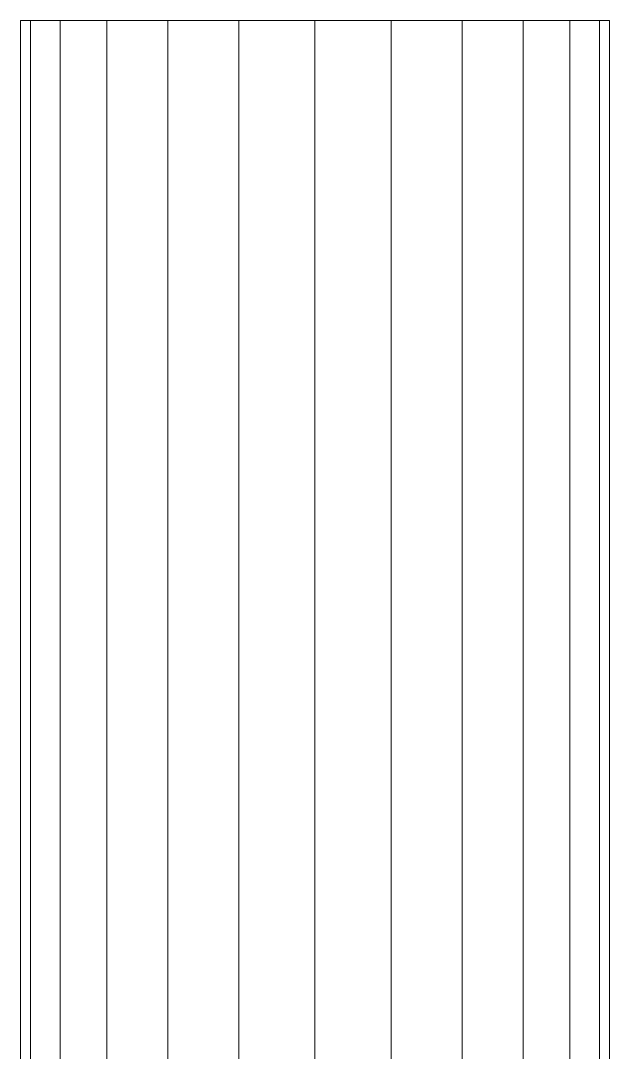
# Model space of a CAD drawing. Header units: inches. Extents: x -3325 to -59, y 5 to 733.
# Drawn here: x -1520.172 to -1518.857, y 474.331 to 476.635 of the extents above; entities that cross this region are included whole.
import ezdxf

# ---------------------------------------------------------------- set-up
doc = ezdxf.new("R2010")
doc.units = ezdxf.units.IN
doc.header["$MEASUREMENT"] = 0
doc.layers.add('P-PIPE', color=10, linetype='Continuous', lineweight=9)

msp = doc.modelspace()

# ---------------------------------------------------------------- linework, layer by layer
at = {"layer": 'P-PIPE', "color": 1}
msp.add_line((-1519.515, 472.965, 1076), (-1519.515, 476.635, 1076), dxfattribs=at)
msp.add_line((-1519.515, 472.965, 1076), (-1519.515, 476.635, 1076), dxfattribs=at)

# ---------------------------------------------------------------- meshes
mesh = msp.add_polyface(dxfattribs=at)
corners = [(-1518.8575, 476.635, 1076), (-1518.8799, 476.635, 1075.8299), (-1518.9456, 476.635, 1075.6713), (-1519.0501, 476.635, 1075.5351), (-1519.1862, 476.635, 1075.4306), (-1519.3448, 476.635, 1075.3649), (-1519.515, 476.635, 1075.3425), (-1519.6851, 476.635, 1075.3649), (-1519.8438, 476.635, 1075.4306), (-1519.9799, 476.635, 1075.5351), (-1520.0844, 476.635, 1075.6713), (-1520.1501, 476.635, 1075.8299), (-1520.1725, 476.635, 1076), (-1520.1501, 476.635, 1076.1702), (-1520.0844, 476.635, 1076.3287), (-1519.9799, 476.635, 1076.465), (-1519.8438, 476.635, 1076.5694), (-1519.6851, 476.635, 1076.6351), (-1519.515, 476.635, 1076.6575), (-1519.3448, 476.635, 1076.6351), (-1519.1862, 476.635, 1076.5694), (-1519.0501, 476.635, 1076.465), (-1518.9456, 476.635, 1076.3287), (-1518.8799, 476.635, 1076.1702)]
mesh.append_faces([[corners[k] for k in face] for face in [(4, 2, 3)]], dxfattribs={"vtx0": -1, "color": 1})
mesh.append_faces([[corners[k] for k in face] for face in [(14, 20, 2)]], dxfattribs={"vtx0": -1, "vtx1": -1, "vtx2": -1, "color": 1})
mesh.append_faces([[corners[k] for k in face] for face in [(20, 16, 17)]], dxfattribs={"vtx0": -1, "vtx2": -1, "color": 1})
mesh.append_faces([[corners[k] for k in face] for face in [(7, 8, 5, 6), (1, 2, 23, 0)]], dxfattribs={"vtx1": -1, "color": 1})
mesh.append_faces([[corners[k] for k in face] for face in [(22, 23, 2)]], dxfattribs={"vtx1": -1, "vtx2": -1, "color": 1})
mesh.append_faces([[corners[k] for k in face] for face in [(10, 11, 14, 2), (4, 5, 8, 2)]], dxfattribs={"vtx1": -1, "vtx2": -1, "vtx3": -1, "color": 1})
mesh.append_faces([[corners[k] for k in face] for face in [(8, 9, 10, 2), (14, 15, 16, 20), (20, 21, 22, 2)]], dxfattribs={"vtx2": -1, "vtx3": -1, "color": 1})
mesh.append_faces([[corners[k] for k in face] for face in [(11, 12, 13, 14), (17, 18, 19, 20)]], dxfattribs={"vtx3": -1, "color": 1})
mesh = msp.add_polyface(dxfattribs=at)
corners = [(-1520.1725, 472.965, 1076), (-1520.1501, 472.965, 1076.1702), (-1520.0844, 472.965, 1076.3287), (-1519.9799, 472.965, 1076.465), (-1519.8438, 472.965, 1076.5694), (-1519.6851, 472.965, 1076.6351), (-1519.515, 472.965, 1076.6575), (-1519.515, 476.635, 1076.6575), (-1519.6851, 476.635, 1076.6351), (-1519.8438, 476.635, 1076.5694), (-1519.9799, 476.635, 1076.465), (-1520.0844, 476.635, 1076.3287), (-1520.1501, 476.635, 1076.1702), (-1520.1725, 476.635, 1076)]
mesh.append_faces([[corners[k] for k in face] for face in [(7, 8, 5, 6)]], dxfattribs={"vtx1": -1, "color": 1})
mesh.append_faces([[corners[k] for k in face] for face in [(8, 9, 4, 5), (3, 4, 9, 10), (11, 12, 1, 2), (2, 3, 10, 11)]], dxfattribs={"vtx1": -1, "vtx3": -1, "color": 1})
mesh.append_faces([[corners[k] for k in face] for face in [(12, 13, 0, 1)]], dxfattribs={"vtx3": -1, "color": 1})
mesh = msp.add_polyface(dxfattribs=at)
corners = [(-1519.515, 472.965, 1075.3425), (-1519.6851, 472.965, 1075.3649), (-1519.8438, 472.965, 1075.4306), (-1519.9799, 472.965, 1075.5351), (-1520.0844, 472.965, 1075.6713), (-1520.1501, 472.965, 1075.8299), (-1520.1725, 472.965, 1076), (-1520.1725, 476.635, 1076), (-1520.1501, 476.635, 1075.8299), (-1520.0844, 476.635, 1075.6713), (-1519.9799, 476.635, 1075.5351), (-1519.8438, 476.635, 1075.4306), (-1519.6851, 476.635, 1075.3649), (-1519.515, 476.635, 1075.3425)]
mesh.append_faces([[corners[k] for k in face] for face in [(7, 8, 5, 6)]], dxfattribs={"vtx1": -1, "color": 1})
mesh.append_faces([[corners[k] for k in face] for face in [(8, 9, 4, 5), (3, 4, 9, 10), (11, 12, 1, 2), (2, 3, 10, 11)]], dxfattribs={"vtx1": -1, "vtx3": -1, "color": 1})
mesh.append_faces([[corners[k] for k in face] for face in [(12, 13, 0, 1)]], dxfattribs={"vtx3": -1, "color": 1})
mesh = msp.add_polyface(dxfattribs=at)
corners = [(-1519.515, 472.965, 1076.6575), (-1519.3448, 472.965, 1076.6351), (-1519.1862, 472.965, 1076.5694), (-1519.0501, 472.965, 1076.465), (-1518.9456, 472.965, 1076.3287), (-1518.8799, 472.965, 1076.1702), (-1518.8575, 472.965, 1076), (-1518.8575, 476.635, 1076), (-1518.8799, 476.635, 1076.1702), (-1518.9456, 476.635, 1076.3287), (-1519.0501, 476.635, 1076.465), (-1519.1862, 476.635, 1076.5694), (-1519.3448, 476.635, 1076.6351), (-1519.515, 476.635, 1076.6575)]
mesh.append_faces([[corners[k] for k in face] for face in [(7, 8, 5, 6)]], dxfattribs={"vtx1": -1, "color": 1})
mesh.append_faces([[corners[k] for k in face] for face in [(8, 9, 4, 5), (3, 4, 9, 10), (11, 12, 1, 2), (2, 3, 10, 11)]], dxfattribs={"vtx1": -1, "vtx3": -1, "color": 1})
mesh.append_faces([[corners[k] for k in face] for face in [(12, 13, 0, 1)]], dxfattribs={"vtx3": -1, "color": 1})
mesh = msp.add_polyface(dxfattribs=at)
corners = [(-1518.8575, 472.965, 1076), (-1518.8799, 472.965, 1075.8299), (-1518.9456, 472.965, 1075.6713), (-1519.0501, 472.965, 1075.5351), (-1519.1862, 472.965, 1075.4306), (-1519.3448, 472.965, 1075.3649), (-1519.515, 472.965, 1075.3425), (-1519.515, 476.635, 1075.3425), (-1519.3448, 476.635, 1075.3649), (-1519.1862, 476.635, 1075.4306), (-1519.0501, 476.635, 1075.5351), (-1518.9456, 476.635, 1075.6713), (-1518.8799, 476.635, 1075.8299), (-1518.8575, 476.635, 1076)]
mesh.append_faces([[corners[k] for k in face] for face in [(7, 8, 5, 6)]], dxfattribs={"vtx1": -1, "color": 1})
mesh.append_faces([[corners[k] for k in face] for face in [(8, 9, 4, 5), (3, 4, 9, 10), (11, 12, 1, 2), (2, 3, 10, 11)]], dxfattribs={"vtx1": -1, "vtx3": -1, "color": 1})
mesh.append_faces([[corners[k] for k in face] for face in [(12, 13, 0, 1)]], dxfattribs={"vtx3": -1, "color": 1})

doc.saveas('drawing.dxf')
